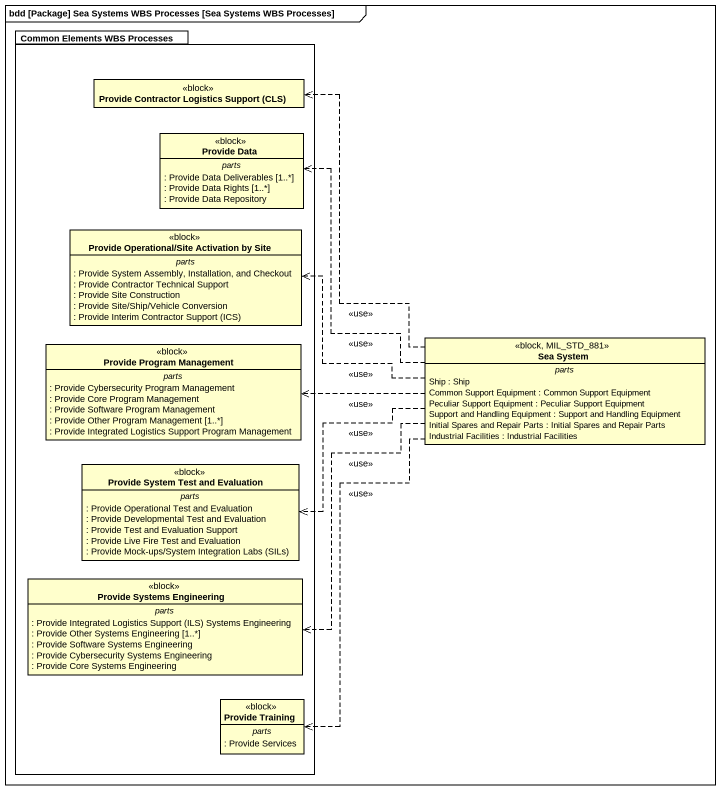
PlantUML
@startuml
mainframe bdd [Package] Sea Systems WBS Processes [Sea Systems WBS Processes]
hide circle
hide empty members
package "Common Elements WBS Processes" as Common_Elements_WBS {
  class "Provide Contractor Logistics Support (CLS)" as Provide_Contractor <<block>>
  class "Provide Data" as Provide_Data <<block>> {
    -- parts --
    : Provide Data Deliverables [1..*]
    : Provide Data Rights [1..*]
    : Provide Data Repository
  }
  class "Provide Operational/Site Activation by Site" as Provide_Operational_Site <<block>> {
    -- parts --
    : Provide System Assembly, Installation, and Checkout
    : Provide Contractor Technical Support
    : Provide Site Construction
    : Provide Site/Ship/Vehicle Conversion
    {field} : Provide Interim Contractor Support (ICS)
  }
  class "Provide Program Management" as Provide_Program_Management <<block>> {
    -- parts --
    : Provide Cybersecurity Program Management
    : Provide Core Program Management
    : Provide Software Program Management
    : Provide Other Program Management [1..*]
    : Provide Integrated Logistics Support Program Management
  }
  class "Provide System Test and Evaluation" as Provide_System_Test_and <<block>> {
    -- parts --
    : Provide Operational Test and Evaluation
    : Provide Developmental Test and Evaluation
    : Provide Test and Evaluation Support
    : Provide Live Fire Test and Evaluation
    {field} : Provide Mock-ups/System Integration Labs (SILs)
  }
  class "Provide Systems Engineering" as Provide_Systems_Engineering <<block>> {
    -- parts --
    {field} : Provide Integrated Logistics Support (ILS) Systems Engineering
    : Provide Other Systems Engineering [1..*]
    : Provide Software Systems Engineering
    : Provide Cybersecurity Systems Engineering
    : Provide Core Systems Engineering
  }
  class "Provide Training" as Provide_Training <<block>> {
    -- parts --
    : Provide Services
  }
}
class "Sea System" as Sea_System <<block, MIL_STD_881>> {
  -- parts --
  Ship : Ship
  Common Support Equipment : Common Support Equipment
  Peculiar Support Equipment : Peculiar Support Equipment
  Support and Handling Equipment : Support and Handling Equipment
  Initial Spares and Repair Parts : Initial Spares and Repair Parts
  Industrial Facilities : Industrial Facilities
}
Sea_System .up.> Provide_Contractor : <<use>>
Sea_System .up.> Provide_Data : <<use>>
Sea_System .left.> Provide_Operational_Site : <<use>>
Sea_System .left.> Provide_Program_Management : <<use>>
Sea_System .left.> Provide_System_Test_and : <<use>>
Sea_System .left.> Provide_Systems_Engineering : <<use>>
Sea_System ..> Provide_Training : <<use>>
@enduml
